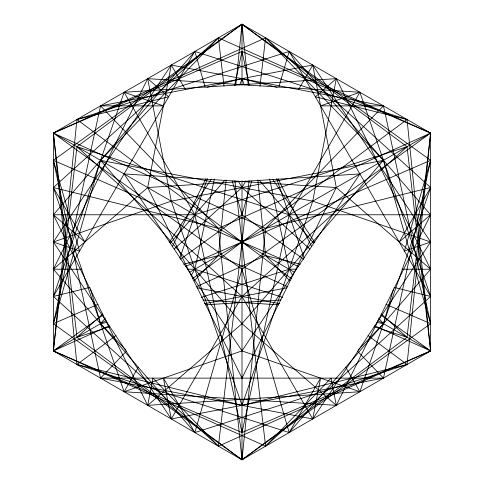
<?xml version="1.0" encoding="UTF-8"?>
<svg xmlns="http://www.w3.org/2000/svg" width="484" height="484" viewBox="0 0 484 484"><rect width="100%" height="100%" fill="white"/><g stroke="black" fill="none" stroke-linecap="round" stroke-linejoin="round"><path stroke-width="0.73" d="M109.311 325.786L53.379 350.9L76.956 119.487L289.154 51.425L430.621 214.775L336.307 405.35L124.11 391.738L53.379 187.55L218.423 37.812L430.621 133.1L430.621 350.9L242 459.8L53.379 350.9L53.379 133.1L242 24.2L430.621 133.1L407.044 364.512L194.846 432.575L53.379 269.225L147.693 78.65L359.89 92.263L430.621 296.45L265.577 446.188L53.379 350.9L76.956 146.713L242 24.2L430.621 160.325L383.467 378.125L171.269 418.962L53.379 242L171.269 65.037L383.467 105.875L430.621 323.675L242 459.8L53.379 323.675L100.533 105.875L312.731 65.037L430.621 242L312.731 418.962L100.533 378.125L53.379 160.325L242 24.2L407.044 146.713L430.621 350.9L218.423 446.188L53.379 296.45L124.11 92.263L336.307 78.65L430.621 269.225L289.154 432.575L76.956 364.512L53.379 133.1L265.577 37.812L430.621 187.55L359.89 391.738L147.693 405.35L53.379 214.775L194.846 51.425L407.044 119.487L430.621 350.9L242 432.575L53.379 350.9L103.092 315.024M226.131 179.945L218.423 255.612L194.102 280.889M235.787 85.196L242 24.2L248.213 85.196M242 459.8L265.577 228.387L383.467 105.875L320.589 105.875L359.89 92.263L289.154 214.775L242 432.575L194.846 214.775L124.11 92.263L163.411 105.875L100.533 105.875L218.423 228.387L242 459.8L407.044 337.287L430.621 133.1L242 51.425L53.379 133.1L76.956 337.287L242 459.8L242 180.931M249.078 180.695L218.423 446.188L152.932 378.125L147.693 405.35L242 323.675L383.467 160.325L265.577 37.812L259.999 86.116M214.376 179.026L194.846 269.225L191.101 275.711M234.661 85.329L242 51.425L249.339 85.329M251.728 181.07L242 214.775L180.326 259.285M278.887 86.999L289.154 51.425L430.621 296.45L393.946 287.375M393.528 288.827L383.467 323.675L358.317 349.811M179.86 258.026L207.37 178.62M239.792 85.033L242 78.65L277.211 87.362M172.25 246.822L205.906 178.814M138.333 367.108L124.11 391.738L242 350.9L359.89 173.938L147.693 187.55L53.379 269.225L81.82 269.225M245.745 181.07L242 187.55L174.204 249.06M298.513 89.667L312.731 65.037L336.307 187.55L242 378.125L147.693 187.55L171.269 65.037L185.487 89.667M169.231 242.339L211.302 179.183M105.445 318.006L100.533 323.675L125.683 349.811M170.283 243.137L224.806 180.175M126.729 350.9L100.533 378.125L383.467 378.125L357.271 350.9M102.65 313.983L76.956 337.287L109.989 326.694M115.997 335.533L76.956 364.512L242 405.35L407.044 364.512L368.003 335.533M192.451 278.784L407.044 119.487L315.35 96.8L336.307 78.65L312.731 201.162L242 405.35L171.269 201.162L147.693 78.65L168.65 96.8L76.956 119.487L291.549 278.784M430.621 133.1L242 269.225L194.846 432.575L163.411 378.125L171.269 418.962L242 296.45L407.044 146.713L194.846 214.775L53.379 214.775L84.815 242L53.379 187.55L218.423 228.387L430.621 133.1L189.746 272.171M53.379 350.9L106.268 320.366M196.189 286.77L265.577 255.612L300.352 264.216M97.998 304.357L53.379 323.675L100.533 160.325L218.423 37.812L224.001 86.116M185.372 266.521L430.621 160.325L404.424 251.075L430.621 242L312.731 201.162L100.533 160.325L242 323.675L336.307 405.35L331.068 378.125L265.577 446.188L234.922 180.695M201.277 297.412L289.154 269.225L296.638 269.225M206.789 87.362L242 78.65L244.208 85.033M90.054 287.375L53.379 296.45L194.846 51.425L205.113 86.999M183.648 264.216L218.423 255.612L287.811 286.77M107.164 322.398L100.533 323.675L90.472 288.827M204.423 303.68L286.945 287.805M205.325 304.853L281.053 299.995M187.362 269.225L194.846 269.225L282.723 297.412M402.18 269.225L430.621 269.225L336.307 187.55L124.11 173.938L242 350.9L359.89 391.738L345.667 367.108M202.947 299.995L278.675 304.853M197.055 287.805L279.577 303.68M376.836 322.398L383.467 323.675L378.555 318.006M374.011 326.694L407.044 337.287L381.35 313.983M298.628 266.521L53.379 160.325L79.576 251.075L53.379 242L171.269 201.162L383.467 160.325L430.621 323.675L386.002 304.357M53.379 133.1L265.577 228.387L430.621 187.55L399.185 242L430.621 214.775L289.154 214.775L76.956 146.713L242 296.45L312.731 418.962L320.589 378.125L289.154 432.575L242 269.225L53.379 133.1L294.254 272.171M374.689 325.786L430.621 350.9L380.908 315.024M377.732 320.366L430.621 350.9M303.674 259.285L242 214.775L232.272 181.07M309.796 249.06L242 187.55L238.255 181.07M289.898 280.889L265.577 255.612L257.869 179.945M259.194 180.175L313.717 243.137M272.698 179.183L314.769 242.339M292.899 275.711L289.154 269.225L269.624 179.026M278.094 178.814L311.75 246.822M276.63 178.62L304.14 258.026M242 24.2L242 85.275"/></g></svg>
